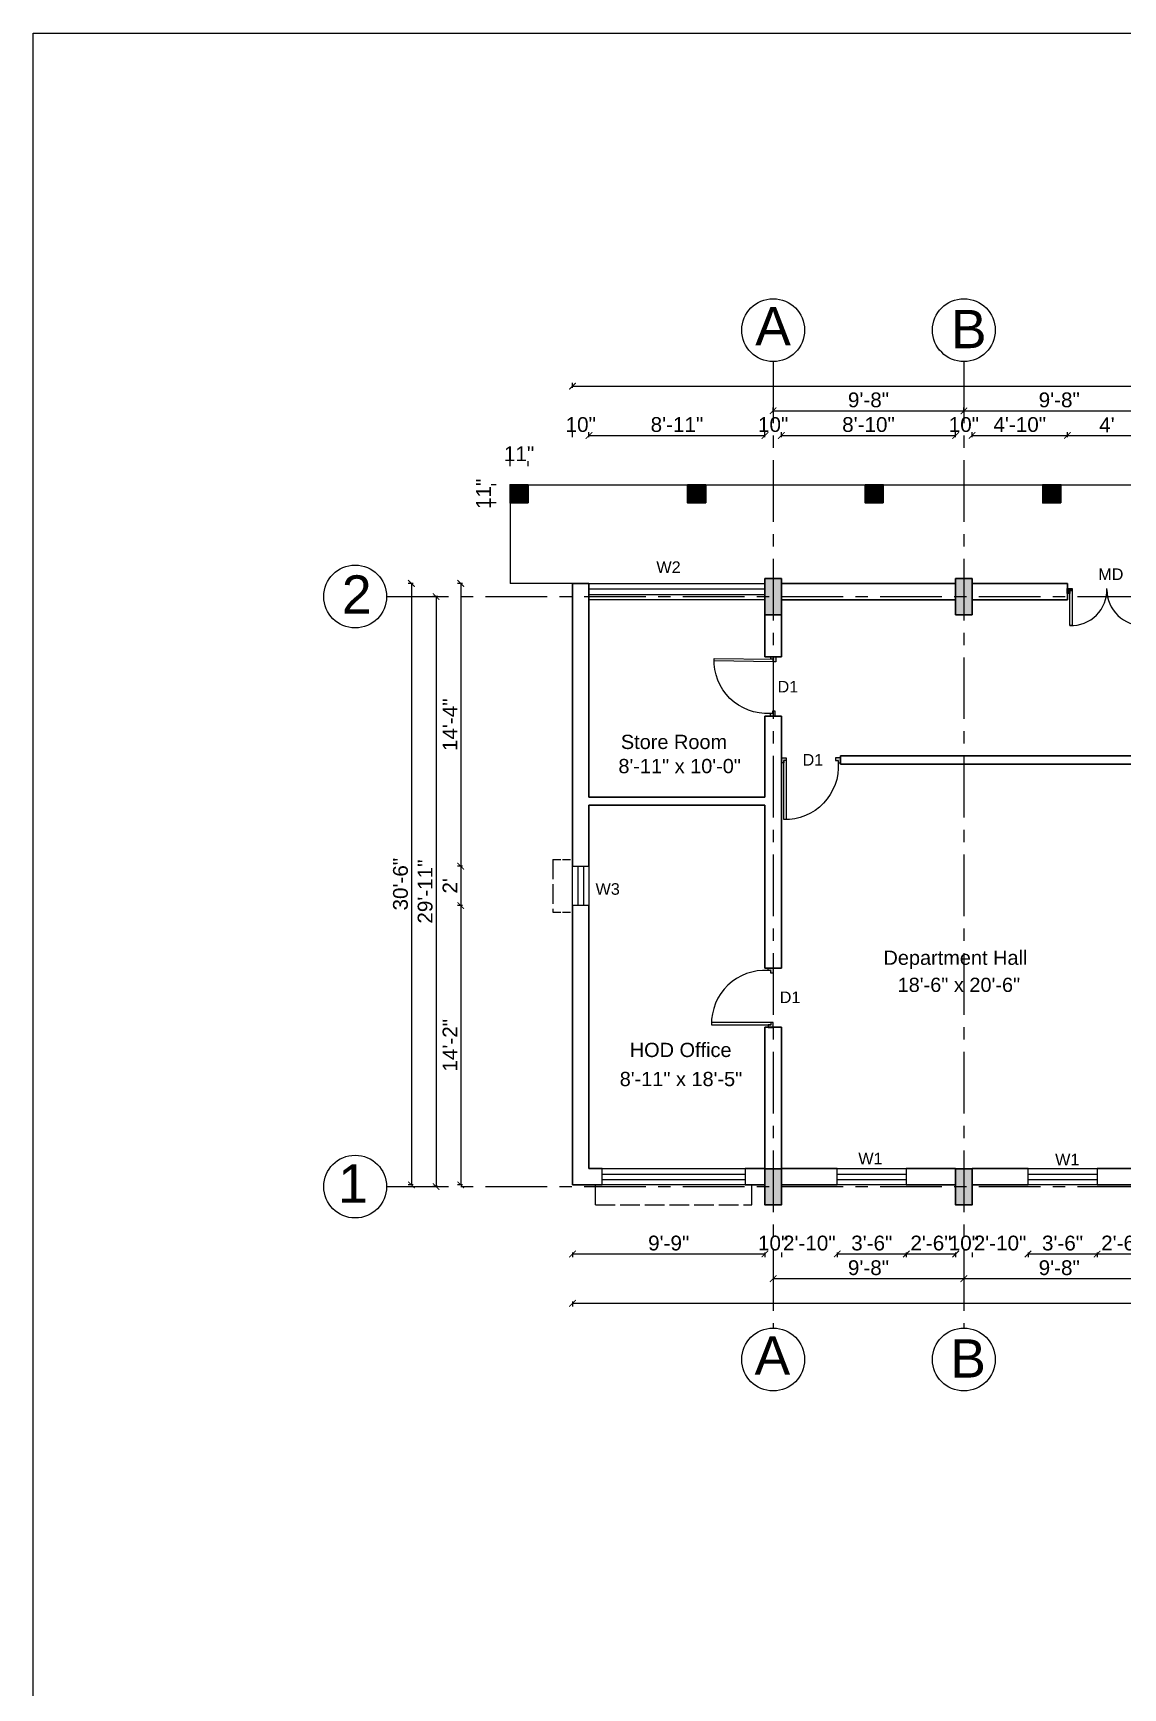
# Model space of a CAD drawing. Header units: inches. Extents: x -6800 to 96653, y -25814 to 17379.
# Drawn here: x 66866 to 67528, y 9565 to 10571 of the extents above; entities that cross this region are included whole.
import ezdxf

# ---------------------------------------------------------------- set-up
doc = ezdxf.new("R2010")
doc.units = ezdxf.units.IN
doc.header["$MEASUREMENT"] = 0
doc.header["$PDMODE"] = 34
doc.linetypes.add('ACAD_ISO02W100', pattern=[15, 12, -3])
doc.linetypes.add('CENTER', pattern=[2, 1.25, -0.25, 0.25, -0.25])
for name, color, linetype, lineweight in [('Cent line', 54, 'CENTER', 9), ('Column', 101, 'Continuous', 30), ('dimension', 50, 'Continuous', 20), ('Door', 20, 'Continuous', 20), ('passage', 42, 'Continuous', 20), ('text', 31, 'Continuous', 13), ('Wall', 90, 'Continuous', 30), ('Win ele', 211, 'Continuous', 15), ('Window', 140, 'Continuous', 13)]:
    doc.layers.add(name, color=color, linetype=linetype, lineweight=lineweight)
doc.layers.add('Chajja', color=191, linetype='ACAD_ISO02W100', lineweight=13, transparency=0.75)
doc.styles.get("Standard").update_dxf_attribs({"font": 'arial.ttf'})
doc.dimstyles.get("Standard").update_dxf_attribs({"dimtxt": 7, "dimasz": 4, "dimexe": 2, "dimexo": 2, "dimgap": 2, "dimtad": 1, "dimdec": 0, "dimzin": 0, "dimdsep": 46, "dimlunit": 4, "dimtxsty": 'Standard', "dimblk": 'ARCHTICK', "dimcen": 0.25, "dimclrd": 256, "dimclre": 256, "dimclrt": 256, "dimadec": 0, "dimazin": 0, "dimtfac": 1, "dimtdec": 0, "dimtofl": 0, "dimtmove": 0, "dimatfit": 3, "dimfxl": 1, "dimfxlon": 1, "dimtolj": 1, "dimtzin": 0, "dimlwd": -1, "dimlwe": -1, "dimarcsym": 1})

# ---------------------------------------------------------------- blocks, each defined once
blk = doc.blocks.new('col')
at = {"layer": 'Column'}
h = blk.add_hatch(color=256, dxfattribs=at)
h.dxf.hatch_style = 1
h.paths.add_polyline_path([(830.4, 923.4), (820.4, 923.4), (820.4, 901.4), (830.4, 901.4)])
blk.add_lwpolyline([(820.4, 923.4), (830.4, 923.4), (830.4, 901.4), (820.4, 901.4)], close=True, dxfattribs=at)
blk = doc.blocks.new('ext col2')
at = {"layer": 'Column'}
h = blk.add_hatch(color=256, dxfattribs=at)
h.dxf.hatch_style = 1
h.paths.add_polyline_path([(-33.9, -32.7), (-33.9, -21.7), (-44.9, -21.7), (-44.9, -32.7)])
blk.add_lwpolyline([(-44.9, -21.7), (-33.9, -21.7), (-33.9, -32.7), (-44.9, -32.7)], close=True, dxfattribs=at)
blk = doc.blocks.new('*D1699')
at = {"layer": 'Defpoints', "color": 0, "transparency": 16777216}
for p in [(67320.7, 10326.6), (67310.7, 10236.6), (67320.7, 10236.6)]:
    blk.add_point(p, dxfattribs=at)
at = {"layer": 'dimension', "transparency": 16777216}
for p, q in [((67310.7, 10325.6), (67310.7, 10328.6)), ((67320.7, 10325.6), (67320.7, 10328.6))]:
    blk.add_line(p, q, dxfattribs=at)
at = {"layer": 'dimension', "transparency": 16777216, "insert": (67315.7, 10333.2), "char_height": 9, "attachment_point": 5}
blk.add_mtext('\\A1;10"', dxfattribs=at)
blk = doc.blocks.new('_ArchTick')
at = {"color": 0, "linetype": 'ByBlock', "const_width": 0.15}
blk.add_lwpolyline([(-0.5, -0.5), (0.5, 0.5)], dxfattribs=at)
blk = doc.blocks.new('*D1698')
at = {"layer": 'Defpoints', "color": 0, "transparency": 16777216}
for p in [(67426.7, 10326.6), (67426.7, 10239.6), (67320.7, 10236.6)]:
    blk.add_point(p, dxfattribs=at)
at = {"layer": 'dimension', "transparency": 16777216}
for p, q in [((67320.7, 10325.6), (67320.7, 10328.6)), ((67320.7, 10326.6), (67426.7, 10326.6)), ((67426.7, 10325.6), (67426.7, 10328.6))]:
    blk.add_line(p, q, dxfattribs=at)
at = {"layer": 'dimension', "transparency": 16777216, "xscale": 4, "yscale": 4, "zscale": 4, "rotation": 180}
blk.add_blockref('_ArchTick', (67320.7, 10326.6), dxfattribs=at)
at = {"layer": 'dimension', "transparency": 16777216, "xscale": 4, "yscale": 4, "zscale": 4}
blk.add_blockref('_ArchTick', (67426.7, 10326.6), dxfattribs=at)
at = {"layer": 'dimension', "transparency": 16777216, "insert": (67373.7, 10333.2), "char_height": 9, "attachment_point": 5}
blk.add_mtext('\\A1;8\'-10"', dxfattribs=at)
blk = doc.blocks.new('*D1697')
at = {"layer": 'Defpoints', "color": 0, "transparency": 16777216}
for p in [(67436.7, 10326.6), (67426.7, 10239.6), (67436.7, 10239.6)]:
    blk.add_point(p, dxfattribs=at)
at = {"layer": 'dimension', "transparency": 16777216}
for p, q in [((67426.7, 10325.6), (67426.7, 10328.6)), ((67436.7, 10325.6), (67436.7, 10328.6))]:
    blk.add_line(p, q, dxfattribs=at)
at = {"layer": 'dimension', "transparency": 16777216, "insert": (67431.7, 10333.2), "char_height": 9, "attachment_point": 5}
blk.add_mtext('\\A1;10"', dxfattribs=at)
blk = doc.blocks.new('*D1696')
at = {"layer": 'Defpoints', "color": 0, "transparency": 16777216}
for p in [(67494.7, 10326.6), (67436.7, 10239.6), (67494.7, 10236.6)]:
    blk.add_point(p, dxfattribs=at)
at = {"layer": 'dimension', "transparency": 16777216}
for p, q in [((67436.7, 10325.6), (67436.7, 10328.6)), ((67436.7, 10326.6), (67494.7, 10326.6)), ((67494.7, 10325.6), (67494.7, 10328.6))]:
    blk.add_line(p, q, dxfattribs=at)
at = {"layer": 'dimension', "transparency": 16777216, "xscale": 4, "yscale": 4, "zscale": 4, "rotation": 180}
blk.add_blockref('_ArchTick', (67436.7, 10326.6), dxfattribs=at)
at = {"layer": 'dimension', "transparency": 16777216, "xscale": 4, "yscale": 4, "zscale": 4}
blk.add_blockref('_ArchTick', (67494.7, 10326.6), dxfattribs=at)
at = {"layer": 'dimension', "transparency": 16777216, "insert": (67465.7, 10333.2), "char_height": 9, "attachment_point": 5}
blk.add_mtext('\\A1;4\'-10"', dxfattribs=at)
blk = doc.blocks.new('*D1695')
at = {"layer": 'Defpoints', "color": 0, "transparency": 16777216}
for p in [(67542.7, 10326.6), (67542.7, 10239.6), (67494.7, 10236.6)]:
    blk.add_point(p, dxfattribs=at)
at = {"layer": 'dimension', "transparency": 16777216}
for p, q in [((67494.7, 10325.6), (67494.7, 10328.6)), ((67494.7, 10326.6), (67542.7, 10326.6)), ((67542.7, 10325.6), (67542.7, 10328.6))]:
    blk.add_line(p, q, dxfattribs=at)
at = {"layer": 'dimension', "transparency": 16777216, "xscale": 4, "yscale": 4, "zscale": 4, "rotation": 180}
blk.add_blockref('_ArchTick', (67494.7, 10326.6), dxfattribs=at)
at = {"layer": 'dimension', "transparency": 16777216, "xscale": 4, "yscale": 4, "zscale": 4}
blk.add_blockref('_ArchTick', (67542.7, 10326.6), dxfattribs=at)
at = {"layer": 'dimension', "transparency": 16777216, "insert": (67518.7, 10333.1), "char_height": 9, "attachment_point": 5}
blk.add_mtext("\\A1;4'", dxfattribs=at)
blk = doc.blocks.new('*D1678')
at = {"layer": 'Defpoints', "color": 0, "transparency": 16777216}
for p in [(67203.7, 10326.6), (67193.7, 10236.6), (67203.7, 10236.6)]:
    blk.add_point(p, dxfattribs=at)
at = {"layer": 'dimension', "transparency": 16777216}
for p, q in [((67193.7, 10325.6), (67193.7, 10328.6)), ((67203.7, 10325.6), (67203.7, 10328.6))]:
    blk.add_line(p, q, dxfattribs=at)
at = {"layer": 'dimension', "transparency": 16777216, "insert": (67198.7, 10333.2), "char_height": 9, "attachment_point": 5}
blk.add_mtext('\\A1;10"', dxfattribs=at)
blk = doc.blocks.new('*D1677')
at = {"layer": 'Defpoints', "color": 0, "transparency": 16777216}
for p in [(67310.7, 10326.6), (67310.7, 10239.6), (67203.7, 10236.6)]:
    blk.add_point(p, dxfattribs=at)
at = {"layer": 'dimension', "transparency": 16777216}
for p, q in [((67203.7, 10325.6), (67203.7, 10328.6)), ((67203.7, 10326.6), (67310.7, 10326.6)), ((67310.7, 10325.6), (67310.7, 10328.6))]:
    blk.add_line(p, q, dxfattribs=at)
at = {"layer": 'dimension', "transparency": 16777216, "xscale": 4, "yscale": 4, "zscale": 4, "rotation": 180}
blk.add_blockref('_ArchTick', (67203.7, 10326.6), dxfattribs=at)
at = {"layer": 'dimension', "transparency": 16777216, "xscale": 4, "yscale": 4, "zscale": 4}
blk.add_blockref('_ArchTick', (67310.7, 10326.6), dxfattribs=at)
at = {"layer": 'dimension', "transparency": 16777216, "insert": (67257.2, 10333.2), "char_height": 9, "attachment_point": 5}
blk.add_mtext('\\A1;8\'-11"', dxfattribs=at)
blk = doc.blocks.new('*D1676')
at = {"layer": 'Defpoints', "color": 0, "transparency": 16777216}
for p in [(67431.7, 10341.6), (67315.7, 10239.6), (67431.7, 10239.6)]:
    blk.add_point(p, dxfattribs=at)
at = {"layer": 'dimension', "transparency": 16777216}
for p, q in [((67315.7, 10340.6), (67315.7, 10343.6)), ((67315.7, 10341.6), (67431.7, 10341.6)), ((67431.7, 10340.6), (67431.7, 10343.6))]:
    blk.add_line(p, q, dxfattribs=at)
at = {"layer": 'dimension', "transparency": 16777216, "xscale": 4, "yscale": 4, "zscale": 4, "rotation": 180}
blk.add_blockref('_ArchTick', (67315.7, 10341.6), dxfattribs=at)
at = {"layer": 'dimension', "transparency": 16777216, "xscale": 4, "yscale": 4, "zscale": 4}
blk.add_blockref('_ArchTick', (67431.7, 10341.6), dxfattribs=at)
at = {"layer": 'dimension', "transparency": 16777216, "insert": (67373.7, 10348.2), "char_height": 9, "attachment_point": 5}
blk.add_mtext('\\A1;9\'-8"', dxfattribs=at)
blk = doc.blocks.new('*D1675')
at = {"layer": 'Defpoints', "color": 0, "transparency": 16777216}
for p in [(67547.7, 10341.6), (67431.7, 10239.6), (67547.7, 10239.6)]:
    blk.add_point(p, dxfattribs=at)
at = {"layer": 'dimension', "transparency": 16777216}
for p, q in [((67431.7, 10340.6), (67431.7, 10343.6)), ((67431.7, 10341.6), (67547.7, 10341.6)), ((67547.7, 10340.6), (67547.7, 10343.6))]:
    blk.add_line(p, q, dxfattribs=at)
at = {"layer": 'dimension', "transparency": 16777216, "xscale": 4, "yscale": 4, "zscale": 4, "rotation": 180}
blk.add_blockref('_ArchTick', (67431.7, 10341.6), dxfattribs=at)
at = {"layer": 'dimension', "transparency": 16777216, "xscale": 4, "yscale": 4, "zscale": 4}
blk.add_blockref('_ArchTick', (67547.7, 10341.6), dxfattribs=at)
at = {"layer": 'dimension', "transparency": 16777216, "insert": (67489.7, 10348.2), "char_height": 9, "attachment_point": 5}
blk.add_mtext('\\A1;9\'-8"', dxfattribs=at)
blk = doc.blocks.new('*D1668')
at = {"layer": 'Defpoints', "color": 0, "transparency": 16777216}
for p in [(68365.7, 10356.6), (67193.7, 10236.6), (68365.7, 10236.6)]:
    blk.add_point(p, dxfattribs=at)
at = {"layer": 'dimension', "transparency": 16777216}
for p, q in [((67193.7, 10355.6), (67193.7, 10358.6)), ((67193.7, 10356.6), (68365.7, 10356.6)), ((68365.7, 10355.6), (68365.7, 10358.6))]:
    blk.add_line(p, q, dxfattribs=at)
at = {"layer": 'dimension', "transparency": 16777216, "xscale": 4, "yscale": 4, "zscale": 4, "rotation": 180}
blk.add_blockref('_ArchTick', (67193.7, 10356.6), dxfattribs=at)
at = {"layer": 'dimension', "transparency": 16777216, "xscale": 4, "yscale": 4, "zscale": 4}
blk.add_blockref('_ArchTick', (68365.7, 10356.6), dxfattribs=at)
at = {"layer": 'dimension', "transparency": 16777216, "insert": (67779.7, 10363.2), "char_height": 9, "attachment_point": 5}
blk.add_mtext('\\A1;97\'-8"', dxfattribs=at)
blk = doc.blocks.new('*D1667')
at = {"layer": 'Defpoints', "color": 0, "transparency": 16777216}
for p in [(67193.7, 10236.6), (67125.7, 10064.6), (67193.7, 10064.6)]:
    blk.add_point(p, dxfattribs=at)
at = {"layer": 'dimension', "transparency": 16777216}
for p, q in [((67126.7, 10236.6), (67123.7, 10236.6)), ((67125.7, 10236.6), (67125.7, 10064.6)), ((67126.7, 10064.6), (67123.7, 10064.6))]:
    blk.add_line(p, q, dxfattribs=at)
at = {"layer": 'dimension', "transparency": 16777216, "xscale": 4, "yscale": 4, "zscale": 4}
for p, rotation in [((67125.7, 10236.6), 90), ((67125.7, 10064.6), 270)]:
    blk.add_blockref('_ArchTick', p, dxfattribs=dict(at, rotation=rotation))
at = {"layer": 'dimension', "transparency": 16777216, "insert": (67119.2, 10150.6), "char_height": 9, "attachment_point": 5, "rotation": 90}
blk.add_mtext('\\A1;14\'-4"', dxfattribs=at)
blk = doc.blocks.new('*D1666')
at = {"layer": 'Defpoints', "color": 0, "transparency": 16777216}
for p in [(67193.7, 10064.6), (67125.7, 10040.6), (67193.7, 10040.6)]:
    blk.add_point(p, dxfattribs=at)
at = {"layer": 'dimension', "transparency": 16777216}
for p, q in [((67126.7, 10064.6), (67123.7, 10064.6)), ((67125.7, 10064.6), (67125.7, 10040.6)), ((67126.7, 10040.6), (67123.7, 10040.6))]:
    blk.add_line(p, q, dxfattribs=at)
at = {"layer": 'dimension', "transparency": 16777216, "xscale": 4, "yscale": 4, "zscale": 4}
for p, rotation in [((67125.7, 10064.6), 90), ((67125.7, 10040.6), 270)]:
    blk.add_blockref('_ArchTick', p, dxfattribs=dict(at, rotation=rotation))
at = {"layer": 'dimension', "transparency": 16777216, "insert": (67119.2, 10052.6), "char_height": 9, "attachment_point": 5, "rotation": 90}
blk.add_mtext("\\A1;2'", dxfattribs=at)
blk = doc.blocks.new('*D1665')
at = {"layer": 'Defpoints', "color": 0, "transparency": 16777216}
for p in [(67193.7, 10040.6), (67125.7, 9870.6), (67193.7, 9870.6)]:
    blk.add_point(p, dxfattribs=at)
at = {"layer": 'dimension', "transparency": 16777216}
for p, q in [((67126.7, 10040.6), (67123.7, 10040.6)), ((67125.7, 10040.6), (67125.7, 9870.6)), ((67126.7, 9870.6), (67123.7, 9870.6))]:
    blk.add_line(p, q, dxfattribs=at)
at = {"layer": 'dimension', "transparency": 16777216, "xscale": 4, "yscale": 4, "zscale": 4}
for p, rotation in [((67125.7, 10040.6), 90), ((67125.7, 9870.6), 270)]:
    blk.add_blockref('_ArchTick', p, dxfattribs=dict(at, rotation=rotation))
at = {"layer": 'dimension', "transparency": 16777216, "insert": (67119.2, 9955.6), "char_height": 9, "attachment_point": 5, "rotation": 90}
blk.add_mtext('\\A1;14\'-2"', dxfattribs=at)
blk = doc.blocks.new('*D1664')
at = {"layer": 'Defpoints', "color": 0, "transparency": 16777216}
for p in [(67315.7, 10228.6), (67110.7, 9869.6), (67315.7, 9869.6)]:
    blk.add_point(p, dxfattribs=at)
at = {"layer": 'dimension', "transparency": 16777216}
for p, q in [((67111.7, 10228.6), (67108.7, 10228.6)), ((67110.7, 10228.6), (67110.7, 9869.6)), ((67111.7, 9869.6), (67108.7, 9869.6))]:
    blk.add_line(p, q, dxfattribs=at)
at = {"layer": 'dimension', "transparency": 16777216, "xscale": 4, "yscale": 4, "zscale": 4}
for p, rotation in [((67110.7, 10228.6), 90), ((67110.7, 9869.6), 270)]:
    blk.add_blockref('_ArchTick', p, dxfattribs=dict(at, rotation=rotation))
at = {"layer": 'dimension', "transparency": 16777216, "insert": (67104.1, 10049.1), "char_height": 9, "attachment_point": 5, "rotation": 90}
blk.add_mtext('\\A1;29\'-11"', dxfattribs=at)
blk = doc.blocks.new('*D1663')
at = {"layer": 'Defpoints', "color": 0, "transparency": 16777216}
for p in [(67193.7, 10236.6), (67095.7, 9870.6), (67193.7, 9870.6)]:
    blk.add_point(p, dxfattribs=at)
at = {"layer": 'dimension', "transparency": 16777216}
for p, q in [((67096.7, 10236.6), (67093.7, 10236.6)), ((67095.7, 10236.6), (67095.7, 9870.6)), ((67096.7, 9870.6), (67093.7, 9870.6))]:
    blk.add_line(p, q, dxfattribs=at)
at = {"layer": 'dimension', "transparency": 16777216, "xscale": 4, "yscale": 4, "zscale": 4}
for p, rotation in [((67095.7, 10236.6), 90), ((67095.7, 9870.6), 270)]:
    blk.add_blockref('_ArchTick', p, dxfattribs=dict(at, rotation=rotation))
at = {"layer": 'dimension', "transparency": 16777216, "insert": (67089.1, 10053.6), "char_height": 9, "attachment_point": 5, "rotation": 90}
blk.add_mtext('\\A1;30\'-6"', dxfattribs=at)
blk = doc.blocks.new('*D1662')
at = {"layer": 'Defpoints', "color": 0, "transparency": 16777216}
for p in [(67193.7, 9870.6), (67310.7, 9869.6), (67310.7, 9828.6)]:
    blk.add_point(p, dxfattribs=at)
at = {"layer": 'dimension', "transparency": 16777216}
for p, q in [((67193.7, 9829.6), (67193.7, 9826.6)), ((67193.7, 9828.6), (67310.7, 9828.6)), ((67310.7, 9829.6), (67310.7, 9826.6))]:
    blk.add_line(p, q, dxfattribs=at)
at = {"layer": 'dimension', "transparency": 16777216, "xscale": 4, "yscale": 4, "zscale": 4, "rotation": 180}
blk.add_blockref('_ArchTick', (67193.7, 9828.6), dxfattribs=at)
at = {"layer": 'dimension', "transparency": 16777216, "xscale": 4, "yscale": 4, "zscale": 4}
blk.add_blockref('_ArchTick', (67310.7, 9828.6), dxfattribs=at)
at = {"layer": 'dimension', "transparency": 16777216, "insert": (67252.2, 9835.2), "char_height": 9, "attachment_point": 5}
blk.add_mtext('\\A1;9\'-9"', dxfattribs=at)
blk = doc.blocks.new('*D1661')
at = {"layer": 'Defpoints', "color": 0, "transparency": 16777216}
for p in [(67310.7, 9869.6), (67320.7, 9858.6), (67320.7, 9828.6)]:
    blk.add_point(p, dxfattribs=at)
at = {"layer": 'dimension', "transparency": 16777216}
for p, q in [((67310.7, 9829.6), (67310.7, 9826.6)), ((67320.7, 9829.6), (67320.7, 9826.6))]:
    blk.add_line(p, q, dxfattribs=at)
at = {"layer": 'dimension', "transparency": 16777216, "insert": (67315.7, 9835.2), "char_height": 9, "attachment_point": 5}
blk.add_mtext('\\A1;10"', dxfattribs=at)
blk = doc.blocks.new('*D1660')
at = {"layer": 'Defpoints', "color": 0, "transparency": 16777216}
for p in [(67354.7, 9870.6), (67320.7, 9858.6), (67354.7, 9828.6)]:
    blk.add_point(p, dxfattribs=at)
at = {"layer": 'dimension', "transparency": 16777216}
for p, q in [((67320.7, 9829.6), (67320.7, 9826.6)), ((67354.7, 9829.6), (67354.7, 9826.6))]:
    blk.add_line(p, q, dxfattribs=at)
at = {"layer": 'dimension', "transparency": 16777216, "insert": (67337.7, 9835.2), "char_height": 9, "attachment_point": 5}
blk.add_mtext('\\A1;2\'-10"', dxfattribs=at)
blk = doc.blocks.new('*D1659')
at = {"layer": 'Defpoints', "color": 0, "transparency": 16777216}
for p in [(67354.7, 9870.6), (67396.7, 9870.6), (67396.7, 9828.6)]:
    blk.add_point(p, dxfattribs=at)
at = {"layer": 'dimension', "transparency": 16777216}
for p, q in [((67354.7, 9829.6), (67354.7, 9826.6)), ((67354.7, 9828.6), (67396.7, 9828.6)), ((67396.7, 9829.6), (67396.7, 9826.6))]:
    blk.add_line(p, q, dxfattribs=at)
at = {"layer": 'dimension', "transparency": 16777216, "xscale": 4, "yscale": 4, "zscale": 4, "rotation": 180}
blk.add_blockref('_ArchTick', (67354.7, 9828.6), dxfattribs=at)
at = {"layer": 'dimension', "transparency": 16777216, "xscale": 4, "yscale": 4, "zscale": 4}
blk.add_blockref('_ArchTick', (67396.7, 9828.6), dxfattribs=at)
at = {"layer": 'dimension', "transparency": 16777216, "insert": (67375.7, 9835.2), "char_height": 9, "attachment_point": 5}
blk.add_mtext('\\A1;3\'-6"', dxfattribs=at)
blk = doc.blocks.new('*D1658')
at = {"layer": 'Defpoints', "color": 0, "transparency": 16777216}
for p in [(67396.7, 9870.6), (67426.7, 9869.6), (67426.7, 9828.6)]:
    blk.add_point(p, dxfattribs=at)
at = {"layer": 'dimension', "transparency": 16777216}
for p, q in [((67396.7, 9829.6), (67396.7, 9826.6)), ((67396.7, 9828.6), (67426.7, 9828.6)), ((67426.7, 9829.6), (67426.7, 9826.6))]:
    blk.add_line(p, q, dxfattribs=at)
at = {"layer": 'dimension', "transparency": 16777216, "xscale": 4, "yscale": 4, "zscale": 4, "rotation": 180}
blk.add_blockref('_ArchTick', (67396.7, 9828.6), dxfattribs=at)
at = {"layer": 'dimension', "transparency": 16777216, "xscale": 4, "yscale": 4, "zscale": 4}
blk.add_blockref('_ArchTick', (67426.7, 9828.6), dxfattribs=at)
at = {"layer": 'dimension', "transparency": 16777216, "insert": (67411.7, 9835.2), "char_height": 9, "attachment_point": 5}
blk.add_mtext('\\A1;2\'-6"', dxfattribs=at)
blk = doc.blocks.new('*D1657')
at = {"layer": 'Defpoints', "color": 0, "transparency": 16777216}
for p in [(67426.7, 9869.6), (67436.7, 9869.6), (67436.7, 9828.6)]:
    blk.add_point(p, dxfattribs=at)
at = {"layer": 'dimension', "transparency": 16777216}
for p, q in [((67426.7, 9829.6), (67426.7, 9826.6)), ((67436.7, 9829.6), (67436.7, 9826.6))]:
    blk.add_line(p, q, dxfattribs=at)
at = {"layer": 'dimension', "transparency": 16777216, "insert": (67431.7, 9835.2), "char_height": 9, "attachment_point": 5}
blk.add_mtext('\\A1;10"', dxfattribs=at)
blk = doc.blocks.new('*D1656')
at = {"layer": 'Defpoints', "color": 0, "transparency": 16777216}
for p in [(67436.7, 9869.6), (67470.7, 9870.6), (67470.7, 9828.6)]:
    blk.add_point(p, dxfattribs=at)
at = {"layer": 'dimension', "transparency": 16777216}
for p, q in [((67436.7, 9829.6), (67436.7, 9826.6)), ((67470.7, 9829.6), (67470.7, 9826.6))]:
    blk.add_line(p, q, dxfattribs=at)
at = {"layer": 'dimension', "transparency": 16777216, "insert": (67453.7, 9835.2), "char_height": 9, "attachment_point": 5}
blk.add_mtext('\\A1;2\'-10"', dxfattribs=at)
blk = doc.blocks.new('*D1655')
at = {"layer": 'Defpoints', "color": 0, "transparency": 16777216}
for p in [(67470.7, 9870.6), (67512.7, 9870.6), (67512.7, 9828.6)]:
    blk.add_point(p, dxfattribs=at)
at = {"layer": 'dimension', "transparency": 16777216}
for p, q in [((67470.7, 9829.6), (67470.7, 9826.6)), ((67470.7, 9828.6), (67512.7, 9828.6)), ((67512.7, 9829.6), (67512.7, 9826.6))]:
    blk.add_line(p, q, dxfattribs=at)
at = {"layer": 'dimension', "transparency": 16777216, "xscale": 4, "yscale": 4, "zscale": 4, "rotation": 180}
blk.add_blockref('_ArchTick', (67470.7, 9828.6), dxfattribs=at)
at = {"layer": 'dimension', "transparency": 16777216, "xscale": 4, "yscale": 4, "zscale": 4}
blk.add_blockref('_ArchTick', (67512.7, 9828.6), dxfattribs=at)
at = {"layer": 'dimension', "transparency": 16777216, "insert": (67491.7, 9835.2), "char_height": 9, "attachment_point": 5}
blk.add_mtext('\\A1;3\'-6"', dxfattribs=at)
blk = doc.blocks.new('*D1654')
at = {"layer": 'Defpoints', "color": 0, "transparency": 16777216}
for p in [(67512.7, 9870.6), (67542.7, 9870.6), (67542.7, 9828.6)]:
    blk.add_point(p, dxfattribs=at)
at = {"layer": 'dimension', "transparency": 16777216}
for p, q in [((67512.7, 9829.6), (67512.7, 9826.6)), ((67512.7, 9828.6), (67542.7, 9828.6)), ((67542.7, 9829.6), (67542.7, 9826.6))]:
    blk.add_line(p, q, dxfattribs=at)
at = {"layer": 'dimension', "transparency": 16777216, "xscale": 4, "yscale": 4, "zscale": 4, "rotation": 180}
blk.add_blockref('_ArchTick', (67512.7, 9828.6), dxfattribs=at)
at = {"layer": 'dimension', "transparency": 16777216, "xscale": 4, "yscale": 4, "zscale": 4}
blk.add_blockref('_ArchTick', (67542.7, 9828.6), dxfattribs=at)
at = {"layer": 'dimension', "transparency": 16777216, "insert": (67527.7, 9835.2), "char_height": 9, "attachment_point": 5}
blk.add_mtext('\\A1;2\'-6"', dxfattribs=at)
blk = doc.blocks.new('*D1639')
at = {"layer": 'Defpoints', "color": 0, "transparency": 16777216}
for p in [(67315.7, 9858.6), (67431.7, 9858.6), (67431.7, 9813.6)]:
    blk.add_point(p, dxfattribs=at)
at = {"layer": 'dimension', "transparency": 16777216}
for p, q in [((67315.7, 9814.6), (67315.7, 9811.6)), ((67315.7, 9813.6), (67431.7, 9813.6)), ((67431.7, 9814.6), (67431.7, 9811.6))]:
    blk.add_line(p, q, dxfattribs=at)
at = {"layer": 'dimension', "transparency": 16777216, "xscale": 4, "yscale": 4, "zscale": 4, "rotation": 180}
blk.add_blockref('_ArchTick', (67315.7, 9813.6), dxfattribs=at)
at = {"layer": 'dimension', "transparency": 16777216, "xscale": 4, "yscale": 4, "zscale": 4}
blk.add_blockref('_ArchTick', (67431.7, 9813.6), dxfattribs=at)
at = {"layer": 'dimension', "transparency": 16777216, "insert": (67373.7, 9820.2), "char_height": 9, "attachment_point": 5}
blk.add_mtext('\\A1;9\'-8"', dxfattribs=at)
blk = doc.blocks.new('*D1638')
at = {"layer": 'Defpoints', "color": 0, "transparency": 16777216}
for p in [(67431.7, 9858.6), (67547.7, 9858.6), (67547.7, 9813.6)]:
    blk.add_point(p, dxfattribs=at)
at = {"layer": 'dimension', "transparency": 16777216}
for p, q in [((67431.7, 9814.6), (67431.7, 9811.6)), ((67431.7, 9813.6), (67547.7, 9813.6)), ((67547.7, 9814.6), (67547.7, 9811.6))]:
    blk.add_line(p, q, dxfattribs=at)
at = {"layer": 'dimension', "transparency": 16777216, "xscale": 4, "yscale": 4, "zscale": 4, "rotation": 180}
blk.add_blockref('_ArchTick', (67431.7, 9813.6), dxfattribs=at)
at = {"layer": 'dimension', "transparency": 16777216, "xscale": 4, "yscale": 4, "zscale": 4}
blk.add_blockref('_ArchTick', (67547.7, 9813.6), dxfattribs=at)
at = {"layer": 'dimension', "transparency": 16777216, "insert": (67489.7, 9820.2), "char_height": 9, "attachment_point": 5}
blk.add_mtext('\\A1;9\'-8"', dxfattribs=at)
blk = doc.blocks.new('*D1631')
at = {"layer": 'Defpoints', "color": 0, "transparency": 16777216}
for p in [(67193.7, 9870.6), (68365.7, 9870.6), (68365.7, 9798.6)]:
    blk.add_point(p, dxfattribs=at)
at = {"layer": 'dimension', "transparency": 16777216}
for p, q in [((67193.7, 9799.6), (67193.7, 9796.6)), ((67193.7, 9798.6), (68365.7, 9798.6)), ((68365.7, 9799.6), (68365.7, 9796.6))]:
    blk.add_line(p, q, dxfattribs=at)
at = {"layer": 'dimension', "transparency": 16777216, "xscale": 4, "yscale": 4, "zscale": 4, "rotation": 180}
blk.add_blockref('_ArchTick', (67193.7, 9798.6), dxfattribs=at)
at = {"layer": 'dimension', "transparency": 16777216, "xscale": 4, "yscale": 4, "zscale": 4}
blk.add_blockref('_ArchTick', (68365.7, 9798.6), dxfattribs=at)
at = {"layer": 'dimension', "transparency": 16777216, "insert": (67779.7, 9805.2), "char_height": 9, "attachment_point": 5}
blk.add_mtext('\\A1;97\'-8"', dxfattribs=at)
blk = doc.blocks.new('*D1625')
at = {"layer": 'Defpoints', "color": 0, "transparency": 16777216}
for p in [(67166.7, 10309), (67155.7, 10296.6), (67166.7, 10296.6)]:
    blk.add_point(p, dxfattribs=at)
at = {"layer": 'dimension', "transparency": 16777216}
for p, q in [((67155.7, 10308), (67155.7, 10311)), ((67166.7, 10308), (67166.7, 10311))]:
    blk.add_line(p, q, dxfattribs=at)
at = {"layer": 'dimension', "transparency": 16777216, "insert": (67161.2, 10315.5), "char_height": 9, "attachment_point": 5}
blk.add_mtext('\\A1;11"', dxfattribs=at)
blk = doc.blocks.new('*D1624')
at = {"layer": 'Defpoints', "color": 0, "transparency": 16777216}
for p in [(67155.7, 10296.6), (67146.2, 10285.6), (67155.7, 10285.6)]:
    blk.add_point(p, dxfattribs=at)
at = {"layer": 'dimension', "transparency": 16777216}
for p, q in [((67147.2, 10296.6), (67144.2, 10296.6)), ((67147.2, 10285.6), (67144.2, 10285.6))]:
    blk.add_line(p, q, dxfattribs=at)
at = {"layer": 'dimension', "transparency": 16777216, "insert": (67139.6, 10291.1), "char_height": 9, "attachment_point": 5, "rotation": 90}
blk.add_mtext('\\A1;11"', dxfattribs=at)
blk = doc.blocks.new('D')
at = {"transparency": 33554508}
h = blk.add_hatch(color=4, dxfattribs=at)
h.dxf.hatch_style = 1
h.paths.add_polyline_path([(619.5, 27.8), (621, 27.8), (621, 29.3), (618, 29.3), (618, 26.3), (619.5, 26.3)])
h = blk.add_hatch(color=4, dxfattribs=at)
h.dxf.hatch_style = 1
h.paths.add_polyline_path([(664.5, 26.3), (666, 26.3), (666, 29.3), (663, 29.3), (663, 27.8), (664.5, 27.8)])
for p, q in [((618, 26.3), (618, 29.3)), ((618, 29.3), (621, 29.3)), ((619.5, 26.3), (618, 26.3)), ((621, 27.8), (619.5, 27.8)), ((619.5, 27.8), (619.5, 26.3)), ((621, 29.3), (621, 27.8)), ((666, 29.3), (663, 29.3)), ((663, 29.3), (663, 27.8)), ((663, 27.8), (664.5, 27.8)), ((664.5, 27.8), (664.5, 26.3)), ((664.5, 26.3), (666, 26.3)), ((666, 26.3), (666, 29.3)), ((621, 6.8), (619.5, 6.8)), ((663, 6.8), (664.5, 6.8))]:
    blk.add_line(p, q)
at = {"layer": 'Door'}
for p, q in [((619.5, 6.8), (619.5, 27.8)), ((621, 27.8), (621, 6.8)), ((663, 27.8), (663, 6.8)), ((664.5, 6.8), (664.5, 27.8))]:
    blk.add_line(p, q, dxfattribs=at)
for centre, radius, start, end in [((620.3, 28.5), 21.8, 268.0251, 1.9749), ((663.8, 28.5), 21.7, 179.9319, 271.9773)]:
    blk.add_arc(centre, radius, start, end, dxfattribs=at)
blk = doc.blocks.new('D1')
at = {"transparency": 33554508}
h = blk.add_hatch(color=4, dxfattribs=at)
h.dxf.hatch_style = 1
h.paths.add_polyline_path([(579.6, -15.7), (581.1, -15.7), (581.1, -14.2), (578.1, -14.2), (578.1, -17.2), (579.6, -17.2)])
h.paths.add_polyline_path([(612.6, -15.7), (612.6, -17.2), (614.1, -17.2), (614.1, -14.2), (611.1, -14.2), (611.1, -15.7)])
for p, q in [((578.1, -17.2), (578.1, -14.2)), ((578.1, -14.2), (581.1, -14.2)), ((579.6, -17.2), (578.1, -17.2)), ((581.1, -15.7), (579.6, -15.7)), ((579.6, -15.7), (579.6, -17.2)), ((581.1, -14.2), (581.1, -15.7)), ((614.1, -14.2), (611.1, -14.2)), ((611.1, -14.2), (611.1, -15.7)), ((611.1, -15.7), (612.6, -15.7)), ((612.6, -15.7), (612.6, -17.2)), ((612.6, -17.2), (614.1, -17.2)), ((614.1, -17.2), (614.1, -14.2)), ((611.1, -51.7), (612.6, -51.7))]:
    blk.add_line(p, q)
at = {"layer": 'Door'}
for p, q in [((611.1, -15.7), (611.1, -51.7)), ((612.6, -51.7), (612.6, -15.7))]:
    blk.add_line(p, q, dxfattribs=at)
blk.add_arc((611.8, -19.4), 32.3, 176.1244, 271.3295, dxfattribs=at)

msp = doc.modelspace()

# ---------------------------------------------------------------- linework, layer by layer
at = {"transparency": 33554651}
for p, q in [((66865.7, 10571.4), (69241.7, 10571.4)), ((66865.7, 8886.6), (66865.7, 10571.4))]:
    msp.add_line(p, q, dxfattribs=at)
at = {"layer": 'Cent line', "ltscale": 30, "transparency": 33554643}
for p, q in [((67315.7, 10371.6), (67315.7, 9783.6)), ((67431.7, 10371.6), (67431.7, 9783.6)), ((67080.7, 10228.6), (68547.7, 10228.6)), ((67080.7, 9869.6), (68547.7, 9869.6))]:
    msp.add_line(p, q, dxfattribs=at)
at = {"layer": 'Chajja', "lineweight": 25, "ltscale": 0.4, "transparency": 33554687}
for p, q in [((67181.7, 10068.6), (67193.7, 10068.6)), ((67181.7, 10036.6), (67193.7, 10036.6))]:
    msp.add_line(p, q, dxfattribs=at)
at = {"layer": 'Chajja', "lineweight": 25, "transparency": 33554687}
for p, q in [((67181.7, 10068.6), (67181.7, 10036.6)), ((67207.7, 9858.6), (67207.7, 9870.6)), ((67302.7, 9858.6), (67302.7, 9870.6)), ((67207.7, 9858.6), (67302.7, 9858.6))]:
    msp.add_line(p, q, dxfattribs=at)
at = {"layer": 'dimension', "transparency": 33554651}
for centre in [(67315.7, 10390.7), (67431.7, 10390.7)]:
    msp.add_circle(centre, 19.1, dxfattribs=at)
at = {"layer": 'passage', "lineweight": 25, "transparency": 33554687}
for p, q in [((67155.7, 10296.6), (68472.7, 10296.6)), ((67155.7, 10285.6), (67155.7, 10236.6)), ((67193.7, 10236.6), (67155.7, 10236.6))]:
    msp.add_line(p, q, dxfattribs=at)
at = {"layer": 'text', "transparency": 33554687}
for centre in [(67061.5, 10228.6), (67061.5, 9869.6), (67315.7, 9764.4), (67431.7, 9764.4)]:
    msp.add_circle(centre, 19.1, dxfattribs=at)
at = {"layer": 'Wall', "transparency": 33554651}
for p, q in [((67193.7, 10064.6), (67193.7, 10236.6)), ((67193.7, 10236.6), (67203.7, 10236.6)), ((67193.7, 10236.6), (67193.7, 10064.6)), ((67203.7, 10236.6), (67203.7, 10226.6)), ((67320.7, 10236.6), (67426.7, 10236.6)), ((67436.7, 10236.6), (67494.7, 10236.6)), ((67494.7, 10226.6), (67494.7, 10236.6)), ((67203.7, 10226.6), (67203.7, 10106.6)), ((67320.7, 10226.6), (67426.7, 10226.6)), ((67436.7, 10226.6), (67494.7, 10226.6)), ((67310.7, 10217.6), (67310.7, 10191.9)), ((67320.7, 10217.6), (67320.7, 10191.9)), ((67320.7, 10191.9), (67310.7, 10191.9)), ((67310.7, 10155.9), (67310.7, 10106.6)), ((67320.7, 10155.9), (67310.7, 10155.9)), ((67320.7, 10155.9), (67320.7, 10002.6)), ((67542.7, 10131.6), (67356.7, 10131.6)), ((67356.7, 10131.6), (67356.7, 10126.6)), ((67542.7, 10126.6), (67356.7, 10126.6)), ((67203.7, 10106.6), (67310.7, 10106.6)), ((67203.7, 10101.6), (67203.7, 10064.6)), ((67203.7, 10101.6), (67310.7, 10101.6)), ((67310.7, 10101.6), (67310.7, 10002.6)), ((67193.7, 9870.6), (67193.7, 10040.6)), ((67193.7, 10040.6), (67193.7, 9870.6)), ((67203.7, 10040.6), (67203.7, 9880.6)), ((67320.7, 10002.6), (67310.7, 10002.6)), ((67310.7, 9966.6), (67310.7, 9880.6)), ((67320.7, 9966.6), (67310.7, 9966.6)), ((67320.7, 9966.6), (67320.7, 9880.6)), ((67203.7, 9880.6), (67211.7, 9880.6)), ((67298.7, 9880.6), (67310.7, 9880.6)), ((67320.7, 9880.6), (67354.7, 9880.6)), ((67396.7, 9880.6), (67426.7, 9880.6)), ((67436.7, 9880.6), (67470.7, 9880.6)), ((67512.7, 9880.6), (67542.7, 9880.6)), ((67193.7, 9870.6), (67211.7, 9870.6)), ((67298.7, 9870.6), (67310.7, 9870.6)), ((67320.7, 9870.6), (67354.7, 9870.6)), ((67396.7, 9870.6), (67426.7, 9870.6)), ((67436.7, 9870.6), (67470.7, 9870.6)), ((67512.7, 9870.6), (67542.7, 9870.6))]:
    msp.add_line(p, q, dxfattribs=at)
at = {"layer": 'Window', "transparency": 33554651}
for p, q in [((67203.7, 10236.6), (67310.7, 10236.6)), ((67203.7, 10233.2), (67310.7, 10233.2)), ((67203.7, 10229.9), (67310.7, 10229.9)), ((67310.7, 10226.6), (67203.7, 10226.6)), ((67197, 10064.6), (67197, 10040.6)), ((67200.4, 10064.6), (67200.4, 10040.6)), ((67211.7, 9877.2), (67298.7, 9877.2)), ((67354.7, 9877.2), (67396.7, 9877.2)), ((67470.7, 9877.2), (67512.7, 9877.2)), ((67211.7, 9873.9), (67298.7, 9873.9)), ((67354.7, 9873.9), (67396.7, 9873.9)), ((67470.7, 9873.9), (67512.7, 9873.9))]:
    msp.add_line(p, q, dxfattribs=at)
for points in [[(67203.7, 10040.6), (67193.7, 10040.6), (67193.7, 10064.6), (67203.7, 10064.6)], [(67211.7, 9880.6), (67298.7, 9880.6), (67298.7, 9870.6), (67211.7, 9870.6)], [(67396.7, 9870.6), (67354.7, 9870.6), (67354.7, 9880.6), (67396.7, 9880.6)], [(67512.7, 9870.6), (67470.7, 9870.6), (67470.7, 9880.6), (67512.7, 9880.6)]]:
    msp.add_lwpolyline(points, close=True, dxfattribs=at)

# ---------------------------------------------------------------- block references
at = {"lineweight": 25, "transparency": 33554687}
msp.add_blockref('D', (66876.6, 10204.2), dxfattribs=at)
at = {"lineweight": 25, "transparency": 33554687, "xscale": -1, "rotation": 269.272944929785}
msp.add_blockref('D1', (67323.7, 9577.7), dxfattribs=at)
at = {"lineweight": 25, "transparency": 33554687, "xscale": -1}
msp.add_blockref('D1', (67934.8, 10144.6), dxfattribs=at)
at = {"lineweight": 25, "transparency": 33554687, "rotation": 270}
msp.add_blockref('D1', (67329.9, 10580.6), dxfattribs=at)
at = {"layer": 'Win ele', "transparency": 33554526, "rotation": 180}
for p in [(67121.8, 10263.9), (67229.8, 10263.9), (67337.8, 10263.9), (67445.8, 10263.9)]:
    msp.add_blockref('ext col2', p, dxfattribs=at)
at = {"layer": 'Win ele', "transparency": 33554526}
for p in [(66490.3, 9316.1), (66606.3, 9316.1), (66490.3, 8957.1), (66606.3, 8957.1)]:
    msp.add_blockref('col', p, dxfattribs=at)

# ---------------------------------------------------------------- texts
at = {"layer": 'text', "transparency": 33554687, "attachment_point": 1}
for s, width, gutter_width, insert, char_height in [('A', 337.778, 5.82, (67304.8, 10404.7), 23.3), ('B', 337.778, 5.82, (67423.8, 10403), 23.3), ('W2', 1192.244, 35.3, (67244.7, 10250), 7.05), ('2', 337.778, 5.82, (67053.4, 10241.5), 23.3), ('MD', 1192.244, 35.3, (67513.4, 10245.7), 7.05), ('D1', 1192.244, 35.3, (67318.4, 10177.3), 7.05), ('Store Room', 584.315, 2.93, (67223.1, 10144.5), 8.67), ('8\'-11" x 10\'-0"', 410.627, 2.06, (67221.6, 10129.8), 8.672), ('D1', 1192.244, 35.3, (67333.6, 10132.8), 7.05), ('W3', 1192.244, 35.3, (67207.7, 10054.2), 7.05), ('Department Hall', 1010.081, 5.07, (67382.8, 10013.2), 8.672), ('D1', 1192.244, 35.3, (67319.7, 9988.3), 7.05), ('18\'-6" x 20\'-6"', 709.834, 3.56, (67391.4, 9996.7), 8.672), ('HOD Office', 69.698, 3.77, (67228.5, 9957.1), 8.67), ('8\'-11" x 18\'-5"', 499.529, 2.51, (67222.4, 9939.4), 8.672), ('W1', 1192.244, 35.3, (67367.5, 9890.2), 7.05), ('W1', 1192.244, 35.3, (67487.2, 9889.6), 7.05), ('1', 337.778, 5.82, (67051.1, 9883.1), 23.3), ('A', 337.778, 5.82, (67304.4, 9778.4), 23.3), ('B', 337.778, 5.82, (67423.4, 9776.7), 23.3)]:
    msp.add_mtext_dynamic_manual_height_columns(s, width=width, gutter_width=gutter_width, heights=[0], dxfattribs=dict(at, insert=insert, char_height=char_height))

# ---------------------------------------------------------------- dimensions: what is measured, and where the dimension line sits
at = {"layer": 'dimension', "transparency": 33554651}
for base, p1, p2, picture, middle in [((68365.7, 10356.6), (67193.7, 10236.6), (68365.7, 10236.6), '*D1668', (67779.7, 10363.2)), ((67431.7, 10341.6), (67315.7, 10239.6), (67431.7, 10239.6), '*D1676', (67373.7, 10348.2)), ((67547.7, 10341.6), (67431.7, 10239.6), (67547.7, 10239.6), '*D1675', (67489.7, 10348.2)), ((67203.7, 10326.6), (67193.7, 10236.6), (67203.7, 10236.6), '*D1678', (67198.7, 10333.2)), ((67310.7, 10326.6), (67203.7, 10236.6), (67310.7, 10239.6), '*D1677', (67257.2, 10333.2)), ((67320.7, 10326.6), (67310.7, 10236.6), (67320.7, 10236.6), '*D1699', (67315.7, 10333.2)), ((67426.7, 10326.6), (67320.7, 10236.6), (67426.7, 10239.6), '*D1698', (67373.7, 10333.2)), ((67436.7, 10326.6), (67426.7, 10239.6), (67436.7, 10239.6), '*D1697', (67431.7, 10333.2)), ((67494.7, 10326.6), (67436.7, 10239.6), (67494.7, 10236.6), '*D1696', (67465.7, 10333.2)), ((67542.7, 10326.6), (67494.7, 10236.6), (67542.7, 10239.6), '*D1695', (67518.7, 10333.1)), ((67310.7, 9828.6), (67193.7, 9870.6), (67310.7, 9869.6), '*D1662', (67252.2, 9835.2)), ((68365.7, 9798.6), (67193.7, 9870.6), (68365.7, 9870.6), '*D1631', (67779.7, 9805.2)), ((67320.7, 9828.6), (67310.7, 9869.6), (67320.7, 9858.6), '*D1661', (67315.7, 9835.2)), ((67354.7, 9828.6), (67320.7, 9858.6), (67354.7, 9870.6), '*D1660', (67337.7, 9835.2)), ((67396.7, 9828.6), (67354.7, 9870.6), (67396.7, 9870.6), '*D1659', (67375.7, 9835.2)), ((67426.7, 9828.6), (67396.7, 9870.6), (67426.7, 9869.6), '*D1658', (67411.7, 9835.2)), ((67436.7, 9828.6), (67426.7, 9869.6), (67436.7, 9869.6), '*D1657', (67431.7, 9835.2)), ((67470.7, 9828.6), (67436.7, 9869.6), (67470.7, 9870.6), '*D1656', (67453.7, 9835.2)), ((67512.7, 9828.6), (67470.7, 9870.6), (67512.7, 9870.6), '*D1655', (67491.7, 9835.2)), ((67542.7, 9828.6), (67512.7, 9870.6), (67542.7, 9870.6), '*D1654', (67527.7, 9835.2)), ((67431.7, 9813.6), (67315.7, 9858.6), (67431.7, 9858.6), '*D1639', (67373.7, 9820.2)), ((67547.7, 9813.6), (67431.7, 9858.6), (67547.7, 9858.6), '*D1638', (67489.7, 9820.2))]:
    dim = msp.add_linear_dim(base=base, p1=p1, p2=p2, dimstyle='Standard', override={"dimscale": 1, "dimtxt": 9, "dimtix": 1, "dimtofl": 0, "dimtmove": 1, "dimatfit": 0}, dxfattribs=at)
    dim.commit()
    dim.dimension.update_dxf_attribs({"geometry": picture, "text_midpoint": middle})
for p2, distance, picture, middle in [((67166.7, 10296.6), 12.4, '*D1625', (67161.2, 10315.5)), ((67155.7, 10285.6), -9.5, '*D1624', (67139.6, 10291.1))]:
    dim = msp.add_aligned_dim(p1=(67155.7, 10296.6), p2=p2, distance=distance, dimstyle='Standard', override={"dimscale": 1, "dimtxt": 9, "dimtix": 1, "dimtofl": 0, "dimtmove": 1, "dimatfit": 0}, dxfattribs=at)
    dim.commit()
    dim.dimension.update_dxf_attribs({"geometry": picture, "text_midpoint": middle})
for base, p1, p2, picture, middle in [((67095.7, 9870.6), (67193.7, 10236.6), (67193.7, 9870.6), '*D1663', (67089.1, 10053.6)), ((67110.7, 9869.6), (67315.7, 10228.6), (67315.7, 9869.6), '*D1664', (67104.1, 10049.1)), ((67125.7, 10064.6), (67193.7, 10236.6), (67193.7, 10064.6), '*D1667', (67119.2, 10150.6)), ((67125.7, 10040.6), (67193.7, 10064.6), (67193.7, 10040.6), '*D1666', (67119.2, 10052.6)), ((67125.7, 9870.6), (67193.7, 10040.6), (67193.7, 9870.6), '*D1665', (67119.2, 9955.6))]:
    dim = msp.add_linear_dim(base=base, p1=p1, p2=p2, angle=90, dimstyle='Standard', override={"dimscale": 1, "dimtxt": 9, "dimtix": 1, "dimtofl": 0, "dimtmove": 1, "dimatfit": 0}, dxfattribs=at)
    dim.commit()
    dim.dimension.update_dxf_attribs({"geometry": picture, "text_midpoint": middle})

doc.saveas('drawing.dxf')
